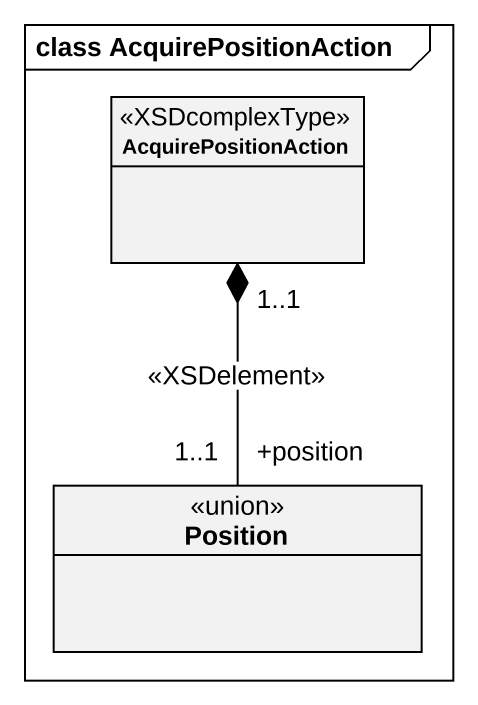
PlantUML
@startuml
mainframe class AcquirePositionAction
hide circle
hide empty members
class AcquirePositionAction <<XSDcomplexType>>
class Position <<union>>
AcquirePositionAction "1..1" *-- "+position\n1..1" Position : <<XSDelement>>
@enduml
